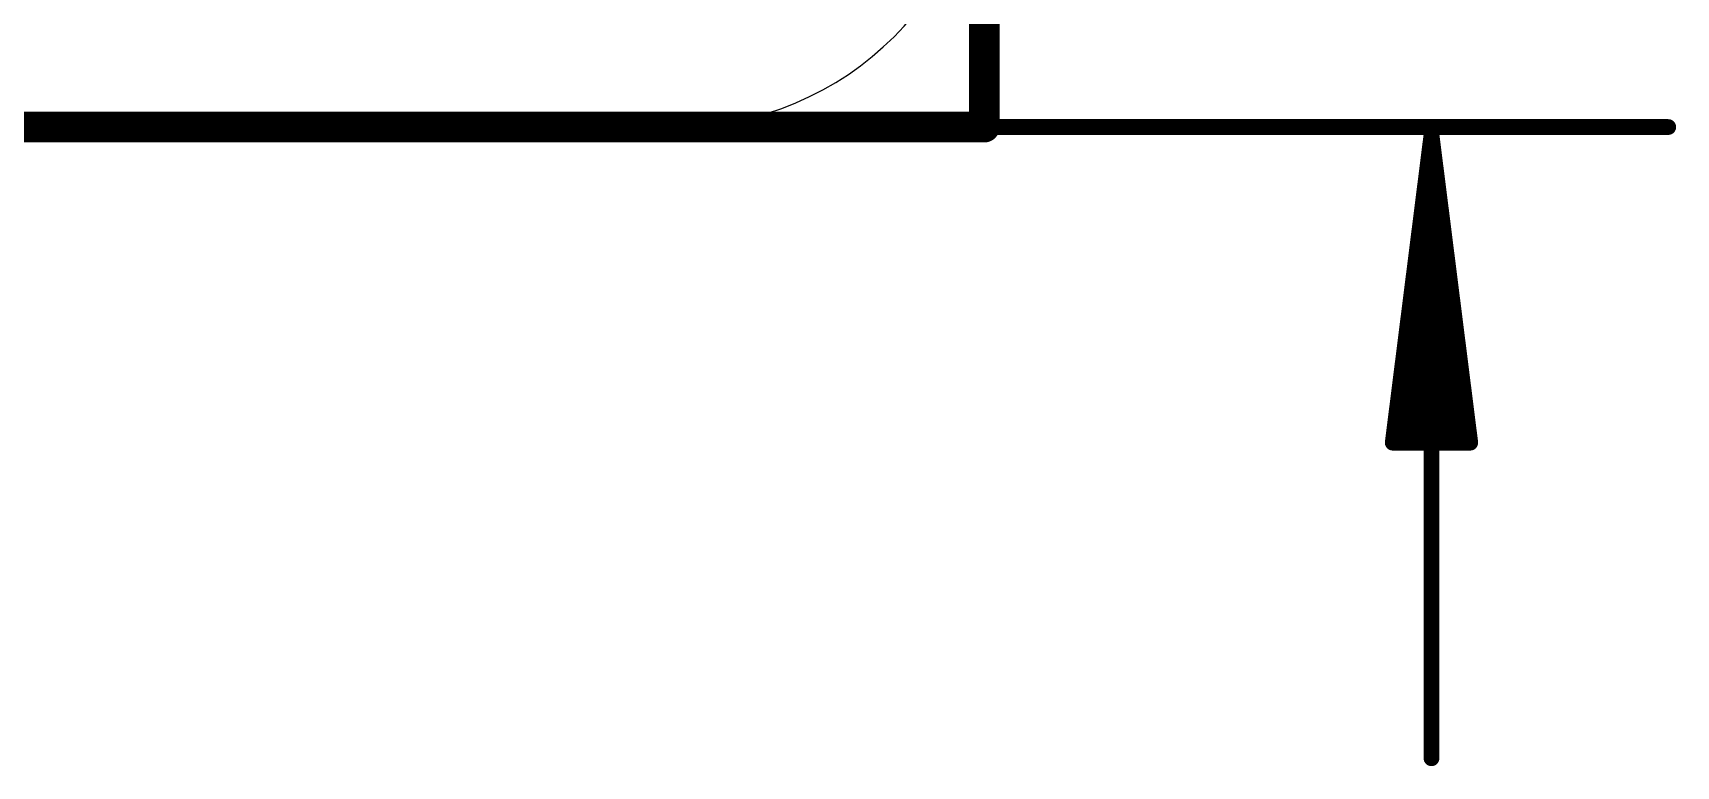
# Model space of a CAD drawing. Extents: x -6.8 to 18.4, y -5.3 to 26.1.
# Drawn here: x 4.86 to 18.4, y -5.27 to 0.78 of the extents above; entities that cross this region are included whole.
import ezdxf

# ---------------------------------------------------------------- set-up
doc = ezdxf.new("R2010")
doc.units = 0
for name, color, linetype in [('1', 12, 'CONTINUOUS'), ('20', 53, 'CONTINUOUS'), ('47', 253, 'CONTINUOUS')]:
    doc.layers.add(name, color=color, linetype=linetype)

msp = doc.modelspace()

# ---------------------------------------------------------------- linework, layer by layer
at = {"layer": '1', "const_width": 0.254}
for points in [[(12.7, 16.51), (12.7, 0)], [(12.7, 0), (0, 0)]]:
    msp.add_lwpolyline(points, dxfattribs=at)
at = {"layer": '1', "const_width": 0.127}
for points in [[(12.6365, 0, 1), (12.7635, 0)], [(12.7, -0.0635, 1), (12.7, 0.0635)]]:
    msp.add_lwpolyline(points, format="xyb", dxfattribs=at)
at = {"layer": '20'}
msp.add_line((10.16, 0), (2.54, 0), dxfattribs=at)
msp.add_arc((10.16, 2.54), 2.54, 270, 0, dxfattribs=at)
at = {"layer": '47', "const_width": 0.13}
for points in [[(6.223, 0), (-6.395, 0)], [(6.477, 0), (18.333, 0)], [(16.383, -0.065), (16.0638, -2.6)], [(16.383, -0.065), (16.123, -2.6)], [(16.383, -0.065), (16.253, -2.6)], [(16.383, -0.065), (16.383, -5.2)], [(16.7022, -2.6), (16.383, -0.065)], [(16.513, -2.6), (16.383, -0.065)], [(16.643, -2.6), (16.383, -0.065)], [(16.0638, -2.6), (16.7022, -2.6)]]:
    msp.add_lwpolyline(points, dxfattribs=at)
at = {"layer": '47', "const_width": 0.065}
for points in [[(6.223, -0.0325, 1), (6.223, 0.0325)], [(6.477, 0.0325, 1), (6.477, -0.0325)], [(16.4155, -0.065, 1), (16.3505, -0.065)], [(16.4155, -0.0667, 1), (16.3505, -0.0633)], [(16.4155, -0.0633, 1), (16.3505, -0.0667)], [(18.333, -0.0325, 1), (18.333, 0.0325)], [(16.4152, -0.0609, 1), (16.3508, -0.0691)], [(16.4153, -0.0617, 1), (16.3507, -0.0683)], [(16.4153, -0.0683, 1), (16.3507, -0.0617)], [(16.4152, -0.0691, 1), (16.3508, -0.0609)], [(16.0315, -2.5959, 1), (16.096, -2.6041)], [(16.0638, -2.5675, 1), (16.0638, -2.6325)], [(16.0907, -2.5967, 1), (16.1553, -2.6033)], [(16.2205, -2.5983, 1), (16.2855, -2.6017)], [(16.4805, -2.6017, 1), (16.5455, -2.5983)], [(16.6107, -2.6033, 1), (16.6753, -2.5967)], [(16.67, -2.6041, 1), (16.7345, -2.5959)], [(16.7022, -2.6325, 1), (16.7022, -2.5675)], [(16.3505, -5.2, 1), (16.4155, -5.2)]]:
    msp.add_lwpolyline(points, format="xyb", dxfattribs=at)

doc.saveas('drawing.dxf')
